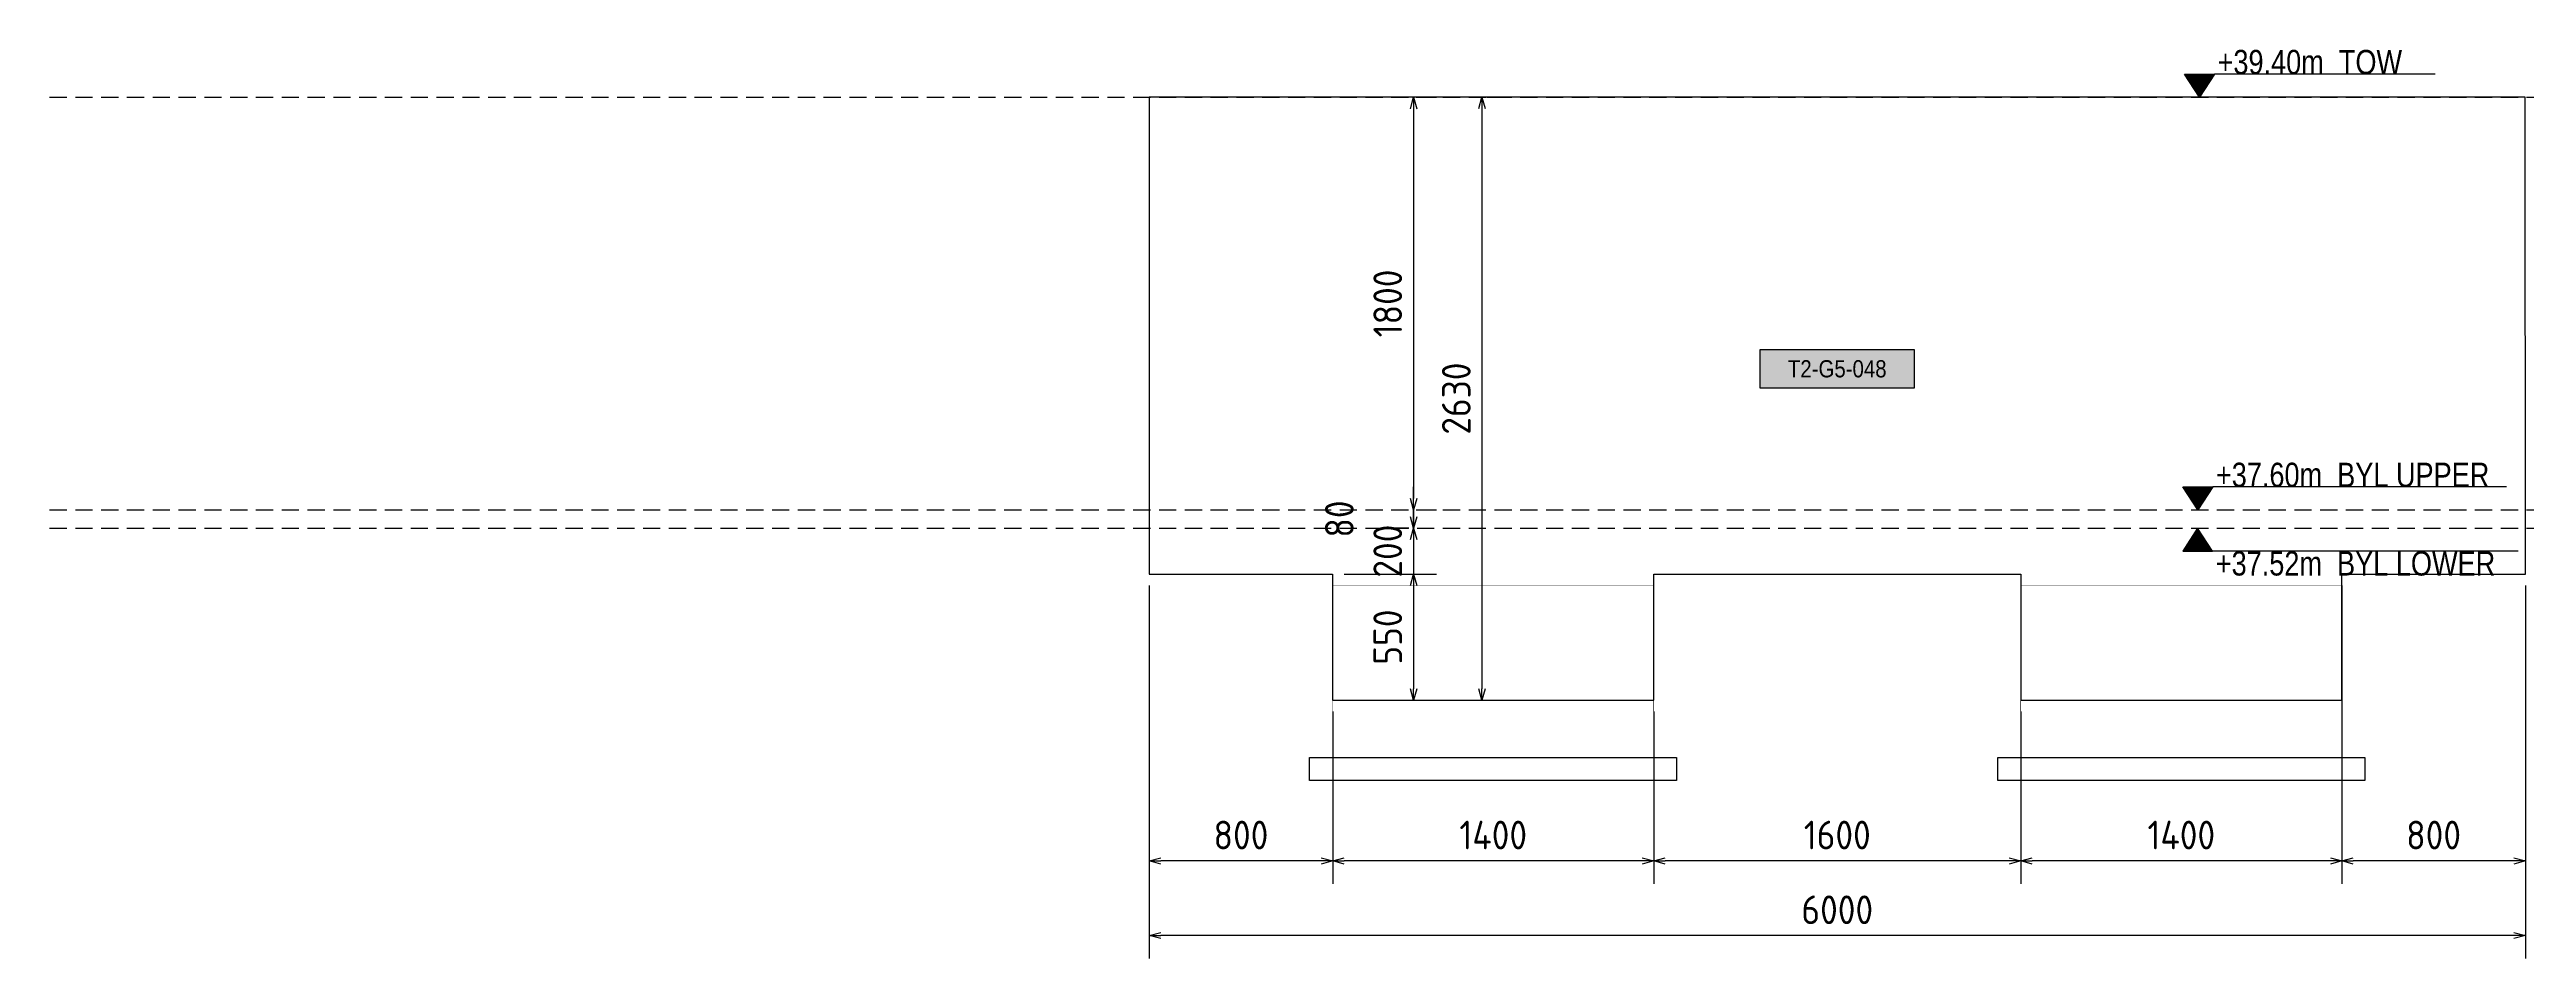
# Model space of a CAD drawing. Header units: centimetres. Extents: x -6122352 to 4157695, y -1694241 to 1947892.
# Drawn here: x 3388436 to 3399236, y 722987 to 726950 of the extents above; entities that cross this region are included whole.
import ezdxf
from ezdxf.enums import TextEntityAlignment as Align

# ---------------------------------------------------------------- set-up
doc = ezdxf.new("R2010")
doc.units = ezdxf.units.CM
doc.header["$MEASUREMENT"] = 0
doc.header["$PDMODE"] = 66
doc.header["$PDSIZE"] = 100
doc.linetypes.add('DASHED2', pattern=[0.375, 0.25, -0.125])
doc.linetypes.add('HIDDEN', pattern=[0.375, 0.25, -0.125])
for name, color, linetype in [('00-MI-DIM', 7, 'Continuous'), ('@MI-TYPE-02', 6, 'Continuous'), ('JML-Dimension', 1, 'Continuous'), ('PANEL-TAGS', 7, 'Continuous'), ('SECTION', 130, 'Continuous')]:
    doc.layers.add(name, color=color, linetype=linetype)
doc.styles.add('PANELTAG_STYLE', font='arial.ttf')
doc.styles.add('Schueco-BEMSTIL', font='isocpeur.ttf', dxfattribs={"width": 0.9})
doc.styles.add('txt-Pisa-std', font='arial.ttf', dxfattribs={"width": 0.8})
doc.dimstyles.new('MI- JWC-TXT-2.5 MM', dxfattribs={"dimscale": 1.5, "dimtxt": 2.5, "dimasz": 1, "dimexe": 2, "dimexo": 1, "dimgap": 1, "dimtad": 1, "dimdec": 0, "dimdsep": 46, "dimtxsty": 'Schueco-BEMSTIL', "dimblk": 'OPEN30', "dimcen": 0, "dimdle": 2, "dimclrd": 140, "dimclre": 8, "dimclrt": 40, "dimadec": 0, "dimazin": 2, "dimtfac": 1, "dimtdec": 0, "dimtix": 1, "dimtmove": 2, "dimatfit": 3, "dimldrblk": 'OPEN', "dimfxl": 2, "dimlwd": -1, "dimlwe": -1, "dimarcsym": 0})

# ---------------------------------------------------------------- blocks, each defined once
blk = doc.blocks.new('T2-ELE FT')
at = {"color": 12, "linetype": 'HIDDEN', "ltscale": 5, "const_width": 2}
blk.add_lwpolyline([(30306558, 1676366), (30306558, 1676866), (30307958, 1676866), (30307958, 1676366)], dxfattribs=at)
at = {"color": 12, "ltscale": 20, "const_width": 2}
blk.add_lwpolyline([(30306558, 1676366), (30307958, 1676366), (30307958, 1676116), (30306558, 1676116)], close=True, dxfattribs=at)
at = {"color": 8, "ltscale": 20}
blk.add_lwpolyline([(30306458, 1676116), (30308058, 1676116), (30308058, 1676016), (30306458, 1676016)], close=True, dxfattribs=at)
blk = doc.blocks.new('_Open30')
at = {"color": 0, "linetype": 'ByBlock', "lineweight": -2}
for p, q in [((-1, 0.27), (0, 0)), ((0, 0), (-1, -0.27)), ((0, 0), (-1, 0))]:
    blk.add_line(p, q, dxfattribs=at)
blk = doc.blocks.new('*D2379')
at = {"layer": '00-MI-DIM', "color": 8, "transparency": 16777216}
for p, q in [((3398431, 724613), (3398431, 723312)), ((3399231, 724613), (3399231, 723312))]:
    blk.add_line(p, q, dxfattribs=at)
at = {"layer": '00-MI-DIM', "color": 140, "transparency": 16777216}
blk.add_line((3399181, 723412), (3398481, 723412), dxfattribs=at)
at = {"layer": 'Defpoints', "color": 0, "transparency": 16777216}
for p in [(3398431, 724663), (3399231, 724663), (3398431, 723412)]:
    blk.add_point(p, dxfattribs=at)
at = {"layer": '00-MI-DIM', "color": 140, "transparency": 16777216, "xscale": 50, "yscale": 50, "zscale": 50, "rotation": 180}
blk.add_blockref('_Open30', (3398431, 723412), dxfattribs=at)
at = {"layer": '00-MI-DIM', "color": 140, "transparency": 16777216, "xscale": 50, "yscale": 50, "zscale": 50}
blk.add_blockref('_Open30', (3399231, 723412), dxfattribs=at)
at = {"layer": '00-MI-DIM', "color": 40, "transparency": 16777216, "insert": (3398831, 723525), "char_height": 125, "attachment_point": 5, "style": 'Schueco-BEMSTIL'}
blk.add_mtext('800', dxfattribs=at)
blk = doc.blocks.new('_Open')
at = {"color": 0, "linetype": 'ByBlock', "lineweight": -2}
for p, q in [((-1, 0.2), (0, 0)), ((-1, -0.2), (0, 0)), ((0, 0), (-1, 0))]:
    blk.add_line(p, q, dxfattribs=at)
blk = doc.blocks.new('*D2380')
at = {"layer": '00-MI-DIM', "color": 8, "transparency": 16777216}
for p, q in [((3398431, 724613), (3398431, 723312)), ((3397031, 724063), (3397031, 723312))]:
    blk.add_line(p, q, dxfattribs=at)
at = {"layer": '00-MI-DIM', "color": 140, "transparency": 16777216}
blk.add_line((3398381, 723412), (3397081, 723412), dxfattribs=at)
at = {"layer": 'Defpoints', "color": 0, "transparency": 16777216}
for p in [(3398431, 724663), (3397031, 724113), (3397031, 723412)]:
    blk.add_point(p, dxfattribs=at)
at = {"layer": '00-MI-DIM', "color": 140, "transparency": 16777216, "xscale": 50, "yscale": 50, "zscale": 50, "rotation": 180}
blk.add_blockref('_Open30', (3397031, 723412), dxfattribs=at)
at = {"layer": '00-MI-DIM', "color": 140, "transparency": 16777216, "xscale": 50, "yscale": 50, "zscale": 50}
blk.add_blockref('_Open30', (3398431, 723412), dxfattribs=at)
at = {"layer": '00-MI-DIM', "color": 40, "transparency": 16777216, "insert": (3397731, 723525), "char_height": 125, "attachment_point": 5, "style": 'Schueco-BEMSTIL'}
blk.add_mtext('1400', dxfattribs=at)
blk = doc.blocks.new('*D2381')
at = {"layer": '00-MI-DIM', "color": 8, "transparency": 16777216}
for p, q in [((3395431, 724063), (3395431, 723312)), ((3397031, 724063), (3397031, 723312))]:
    blk.add_line(p, q, dxfattribs=at)
at = {"layer": '00-MI-DIM', "color": 140, "transparency": 16777216}
blk.add_line((3396981, 723412), (3395481, 723412), dxfattribs=at)
at = {"layer": 'Defpoints', "color": 0, "transparency": 16777216}
for p in [(3395431, 724113), (3397031, 724113), (3395431, 723412)]:
    blk.add_point(p, dxfattribs=at)
at = {"layer": '00-MI-DIM', "color": 140, "transparency": 16777216, "xscale": 50, "yscale": 50, "zscale": 50, "rotation": 180}
blk.add_blockref('_Open30', (3395431, 723412), dxfattribs=at)
at = {"layer": '00-MI-DIM', "color": 140, "transparency": 16777216, "xscale": 50, "yscale": 50, "zscale": 50}
blk.add_blockref('_Open30', (3397031, 723412), dxfattribs=at)
at = {"layer": '00-MI-DIM', "color": 40, "transparency": 16777216, "insert": (3396231, 723525), "char_height": 125, "attachment_point": 5, "style": 'Schueco-BEMSTIL'}
blk.add_mtext('1600', dxfattribs=at)
blk = doc.blocks.new('*D2382')
at = {"layer": '00-MI-DIM', "color": 8, "transparency": 16777216}
for p, q in [((3394031, 724063), (3394031, 723312)), ((3395431, 724063), (3395431, 723312))]:
    blk.add_line(p, q, dxfattribs=at)
at = {"layer": '00-MI-DIM', "color": 140, "transparency": 16777216}
blk.add_line((3395381, 723412), (3394081, 723412), dxfattribs=at)
at = {"layer": 'Defpoints', "color": 0, "transparency": 16777216}
for p in [(3394031, 724113), (3395431, 724113), (3394031, 723412)]:
    blk.add_point(p, dxfattribs=at)
at = {"layer": '00-MI-DIM', "color": 140, "transparency": 16777216, "xscale": 50, "yscale": 50, "zscale": 50, "rotation": 180}
blk.add_blockref('_Open30', (3394031, 723412), dxfattribs=at)
at = {"layer": '00-MI-DIM', "color": 140, "transparency": 16777216, "xscale": 50, "yscale": 50, "zscale": 50}
blk.add_blockref('_Open30', (3395431, 723412), dxfattribs=at)
at = {"layer": '00-MI-DIM', "color": 40, "transparency": 16777216, "insert": (3394731, 723525), "char_height": 125, "attachment_point": 5, "style": 'Schueco-BEMSTIL'}
blk.add_mtext('1400', dxfattribs=at)
blk = doc.blocks.new('*D2383')
at = {"layer": '00-MI-DIM', "color": 8, "transparency": 16777216}
for p, q in [((3393231, 724613), (3393231, 723312)), ((3394031, 724063), (3394031, 723312))]:
    blk.add_line(p, q, dxfattribs=at)
at = {"layer": '00-MI-DIM', "color": 140, "transparency": 16777216}
blk.add_line((3393981, 723412), (3393281, 723412), dxfattribs=at)
at = {"layer": 'Defpoints', "color": 0, "transparency": 16777216}
for p in [(3393231, 724663), (3394031, 724113), (3393231, 723412)]:
    blk.add_point(p, dxfattribs=at)
at = {"layer": '00-MI-DIM', "color": 140, "transparency": 16777216, "xscale": 50, "yscale": 50, "zscale": 50, "rotation": 180}
blk.add_blockref('_Open30', (3393231, 723412), dxfattribs=at)
at = {"layer": '00-MI-DIM', "color": 140, "transparency": 16777216, "xscale": 50, "yscale": 50, "zscale": 50}
blk.add_blockref('_Open30', (3394031, 723412), dxfattribs=at)
at = {"layer": '00-MI-DIM', "color": 40, "transparency": 16777216, "insert": (3393631, 723525), "char_height": 125, "attachment_point": 5, "style": 'Schueco-BEMSTIL'}
blk.add_mtext('800', dxfattribs=at)
blk = doc.blocks.new('*D2397')
at = {"layer": '00-MI-DIM', "color": 8, "transparency": 16777216}
for p, q in [((3393231, 724613), (3393231, 722987)), ((3399231, 724613), (3399231, 722987))]:
    blk.add_line(p, q, dxfattribs=at)
at = {"layer": '00-MI-DIM', "color": 140, "transparency": 16777216}
blk.add_line((3399181, 723087), (3393281, 723087), dxfattribs=at)
at = {"layer": 'Defpoints', "color": 0, "transparency": 16777216}
for p in [(3393231, 724663), (3399231, 724663), (3393231, 723087)]:
    blk.add_point(p, dxfattribs=at)
at = {"layer": '00-MI-DIM', "color": 140, "transparency": 16777216, "xscale": 50, "yscale": 50, "zscale": 50, "rotation": 180}
blk.add_blockref('_Open30', (3393231, 723087), dxfattribs=at)
at = {"layer": '00-MI-DIM', "color": 140, "transparency": 16777216, "xscale": 50, "yscale": 50, "zscale": 50}
blk.add_blockref('_Open30', (3399231, 723087), dxfattribs=at)
at = {"layer": '00-MI-DIM', "color": 40, "transparency": 16777216, "insert": (3396231, 723199), "char_height": 125, "attachment_point": 5, "style": 'Schueco-BEMSTIL'}
blk.add_mtext('6000', dxfattribs=at)
blk = doc.blocks.new('*U1106')
at = {"layer": 'JML-Dimension'}
h = blk.add_hatch(color=10, dxfattribs=at)
h.dxf.hatch_style = 1
h.paths.add_polyline_path([(0, 0), (-1.54, 2.37), (1.54, 2.37)])
blk.add_line((24.31, 2.37), (1.54, 2.37), dxfattribs=at)
blk.add_lwpolyline([(0, 0), (-1.54, 2.37), (1.54, 2.37), (0, 0)], dxfattribs=at)
at = {"color": 5, "style": 'txt-Pisa-std', "width": 0.8}
blk.add_attdef('+0.0', text='', height=2.5, dxfattribs=at).set_placement((1.87, 2.37), align=Align.BOTTOM_LEFT)
blk = doc.blocks.new('*U1108')
at = {"layer": 'JML-Dimension'}
h = blk.add_hatch(color=10, dxfattribs=at)
h.dxf.hatch_style = 1
h.paths.add_polyline_path([(0, 0), (-1.54, 2.37), (1.54, 2.37)])
blk.add_line((31.81, 2.37), (1.54, 2.37), dxfattribs=at)
blk.add_lwpolyline([(0, 0), (-1.54, 2.37), (1.54, 2.37), (0, 0)], dxfattribs=at)
at = {"color": 5, "style": 'txt-Pisa-std', "width": 0.8}
blk.add_attdef('+0.0', text='', height=2.5, dxfattribs=at).set_placement((1.87, 2.37), align=Align.BOTTOM_LEFT)
blk = doc.blocks.new('*U1107')
at = {"layer": 'JML-Dimension'}
h = blk.add_hatch(color=10, dxfattribs=at)
h.dxf.hatch_style = 1
h.paths.add_polyline_path([(0, 0), (-1.54, 2.37), (1.54, 2.37)])
blk.add_line((33.03, 2.37), (1.54, 2.37), dxfattribs=at)
blk.add_lwpolyline([(0, 0), (-1.54, 2.37), (1.54, 2.37), (0, 0)], dxfattribs=at)
at = {"color": 5, "style": 'txt-Pisa-std', "width": 0.8}
blk.add_attdef('+0.0', text='', height=2.5, dxfattribs=at).set_placement((1.87, 2.37), align=Align.BOTTOM_LEFT)
blk = doc.blocks.new('*D2489')
at = {"layer": '00-MI-DIM', "color": 140, "transparency": 16777216}
blk.add_line((3394384, 726692), (3394384, 724993), dxfattribs=at)
at = {"layer": '00-MI-DIM', "color": 8, "transparency": 16777216}
for p, q in [((3394395, 726742), (3394484, 726742)), ((3394395, 724943), (3394484, 724943))]:
    blk.add_line(p, q, dxfattribs=at)
at = {"layer": 'Defpoints', "color": 0, "transparency": 16777216}
for p in [(3394345, 726742), (3394345, 724943), (3394384, 724943)]:
    blk.add_point(p, dxfattribs=at)
at = {"layer": '00-MI-DIM', "color": 140, "transparency": 16777216, "xscale": 50, "yscale": 50, "zscale": 50}
for p, rotation in [((3394384, 726742), 90), ((3394384, 724943), 270)]:
    blk.add_blockref('_Open30', p, dxfattribs=dict(at, rotation=rotation))
at = {"layer": '00-MI-DIM', "color": 40, "transparency": 16777216, "insert": (3394271, 725843), "char_height": 125, "attachment_point": 5, "rotation": 90, "style": 'Schueco-BEMSTIL'}
blk.add_mtext('1800', dxfattribs=at)
blk = doc.blocks.new('*D2490')
at = {"layer": '00-MI-DIM', "color": 140, "transparency": 16777216}
for p, q in [((3394384, 724993), (3394384, 725043)), ((3394384, 724943), (3394384, 724863)), ((3394384, 724813), (3394384, 724763))]:
    blk.add_line(p, q, dxfattribs=at)
at = {"layer": '00-MI-DIM', "color": 8, "transparency": 16777216}
for p, q in [((3394363, 724863), (3394284, 724863)), ((3394395, 724943), (3394484, 724943))]:
    blk.add_line(p, q, dxfattribs=at)
at = {"layer": 'Defpoints', "color": 0, "transparency": 16777216}
for p in [(3394345, 724943), (3394384, 724863), (3394413, 724863)]:
    blk.add_point(p, dxfattribs=at)
at = {"layer": '00-MI-DIM', "color": 140, "transparency": 16777216, "xscale": 50, "yscale": 50, "zscale": 50}
for p, rotation in [((3394384, 724943), 270), ((3394384, 724863), 90)]:
    blk.add_blockref('_Open30', p, dxfattribs=dict(at, rotation=rotation))
at = {"layer": '00-MI-DIM', "color": 40, "transparency": 16777216, "insert": (3394060, 724903), "char_height": 125, "attachment_point": 5, "rotation": 90, "style": 'Schueco-BEMSTIL'}
blk.add_mtext('80', dxfattribs=at)
blk = doc.blocks.new('*D2491')
at = {"layer": '00-MI-DIM', "color": 8, "transparency": 16777216}
for p, q in [((3394363, 724863), (3394284, 724863)), ((3394081, 724663), (3394484, 724663))]:
    blk.add_line(p, q, dxfattribs=at)
at = {"layer": '00-MI-DIM', "color": 140, "transparency": 16777216}
for p, q in [((3394384, 724913), (3394384, 724963)), ((3394384, 724863), (3394384, 724663)), ((3394384, 724613), (3394384, 724563))]:
    blk.add_line(p, q, dxfattribs=at)
at = {"layer": 'Defpoints', "color": 0, "transparency": 16777216}
for p in [(3394413, 724863), (3394031, 724663), (3394384, 724663)]:
    blk.add_point(p, dxfattribs=at)
at = {"layer": '00-MI-DIM', "color": 140, "transparency": 16777216, "xscale": 50, "yscale": 50, "zscale": 50}
for p, rotation in [((3394384, 724863), 270), ((3394384, 724663), 90)]:
    blk.add_blockref('_Open30', p, dxfattribs=dict(at, rotation=rotation))
at = {"layer": '00-MI-DIM', "color": 40, "transparency": 16777216, "insert": (3394271, 724763), "char_height": 125, "attachment_point": 5, "rotation": 90, "style": 'Schueco-BEMSTIL'}
blk.add_mtext('200', dxfattribs=at)
blk = doc.blocks.new('*D2492')
at = {"layer": '00-MI-DIM', "color": 8, "transparency": 16777216}
for p, q in [((3394081, 724663), (3394484, 724663)), ((3394434, 724113), (3394484, 724113))]:
    blk.add_line(p, q, dxfattribs=at)
at = {"layer": '00-MI-DIM', "color": 140, "transparency": 16777216}
blk.add_line((3394384, 724613), (3394384, 724163), dxfattribs=at)
at = {"layer": 'Defpoints', "color": 0, "transparency": 16777216}
for p in [(3394031, 724663), (3394384, 724113), (3394384, 724113)]:
    blk.add_point(p, dxfattribs=at)
at = {"layer": '00-MI-DIM', "color": 140, "transparency": 16777216, "xscale": 50, "yscale": 50, "zscale": 50}
for p, rotation in [((3394384, 724663), 90), ((3394384, 724113), 270)]:
    blk.add_blockref('_Open30', p, dxfattribs=dict(at, rotation=rotation))
at = {"layer": '00-MI-DIM', "color": 40, "transparency": 16777216, "insert": (3394271, 724388), "char_height": 125, "attachment_point": 5, "rotation": 90, "style": 'Schueco-BEMSTIL'}
blk.add_mtext('550', dxfattribs=at)
blk = doc.blocks.new('*D2493')
at = {"layer": '00-MI-DIM', "color": 140, "transparency": 16777216}
blk.add_line((3394682, 726693), (3394682, 724163), dxfattribs=at)
at = {"layer": '00-MI-DIM', "color": 8, "transparency": 16777216}
for p, q in [((3394703, 726743), (3394782, 726743)), ((3394703, 724113), (3394782, 724113))]:
    blk.add_line(p, q, dxfattribs=at)
at = {"layer": 'Defpoints', "color": 0, "transparency": 16777216}
for p in [(3394653, 726743), (3394653, 724113), (3394682, 724113)]:
    blk.add_point(p, dxfattribs=at)
at = {"layer": '00-MI-DIM', "color": 140, "transparency": 16777216, "xscale": 50, "yscale": 50, "zscale": 50}
for p, rotation in [((3394682, 726743), 90), ((3394682, 724113), 270)]:
    blk.add_blockref('_Open30', p, dxfattribs=dict(at, rotation=rotation))
at = {"layer": '00-MI-DIM', "color": 40, "transparency": 16777216, "insert": (3394570, 725428), "char_height": 125, "attachment_point": 5, "rotation": 90, "style": 'Schueco-BEMSTIL'}
blk.add_mtext('2630', dxfattribs=at)
blk = doc.blocks.new('PANELTAG')
at = {"layer": 'PANEL-TAGS', "color": 1}
blk.add_lwpolyline([(-13.5, -3.3), (13.5, -3.3), (13.5, 3.3), (-13.5, 3.3)], close=True, dxfattribs=at)
at = {"layer": 'PANEL-TAGS', "color": 40, "true_color": 0xffd700}
blk.add_solid([(-13.5, -3.3), (13.5, -3.3), (-13.5, 3.3), (13.5, 3.3)], dxfattribs=at)
at = {"layer": 'PANEL-TAGS', "color": 5, "style": 'PANELTAG_STYLE', "width": 0.85}
blk.add_attdef('TAGNO', text='', height=3, dxfattribs=at).set_placement((0, 0), align=Align.MIDDLE)

msp = doc.modelspace()

# ---------------------------------------------------------------- linework, layer by layer
at = {"layer": '@MI-TYPE-02', "color": 160, "linetype": 'DASHED2', "ltscale": 300}
for points in [[(3388436.46753, 726742.53586), (3420737.45345, 726742.53586)], [(3388436.46753, 724942.53586), (3420737.45345, 724942.53586)], [(3388436.46753, 724862.53586), (3420737.45345, 724862.53586)]]:
    msp.add_lwpolyline(points, dxfattribs=at)
at = {"layer": '@MI-TYPE-02', "color": 30}
msp.add_lwpolyline([(3399230.49711, 726742.53586), (3393230.71362, 726742.49116), (3393230.71362, 724662.54596), (3394030.67611, 724662.54596), (3394030.67611, 724112.54596), (3395430.67611, 724112.54596), (3395430.67611, 724662.54596), (3397030.96362, 724662.54596), (3397030.96362, 724112.54596), (3398430.96362, 724112.54596), (3398430.96362, 724662.54596), (3399231.2096, 724662.59066), (3399230.49711, 726742.53586)], dxfattribs=at)

# ---------------------------------------------------------------- block references
at = {"color": 2}
for p in [(-26912527.48546, -952253.3278), (-26909527.19794, -952253.3278)]:
    msp.add_blockref('T2-ELE FT', p, dxfattribs=at)
at = {"layer": 'PANEL-TAGS', "color": 30}
ref = msp.add_blockref('PANELTAG', (3396230.79357, 725558.07168), dxfattribs=dict(at, xscale=25, yscale=25, zscale=25))
ref.add_attrib('TAGNO', 'T2-G5-048', dxfattribs={"color": 5, "height": 75, "style": 'PANELTAG_STYLE', "width": 0.85}).set_placement((3396230.79357, 725558.07168), align=Align.MIDDLE_CENTER)
at = {"layer": 'SECTION', "color": 6}
ref = msp.add_blockref('*U1106', (3397809.96407, 726742.53586), dxfattribs=dict(at, xscale=42.30147098076819, yscale=42.30147098076819, zscale=42.30147098076819))
ref.add_attrib('+0.0', '+39.40m  TOW', (3397889.09272, 726842.79292), dxfattribs={"layer": 'JML-Dimension', "color": 5, "height": 105.7536775, "style": 'txt-Pisa-std', "width": 0.8})
ref = msp.add_blockref('*U1108', (3397802.67058, 724942.53586), dxfattribs=dict(at, xscale=42.30147098076819, yscale=42.30147098076819, zscale=42.30147098076819))
ref.add_attrib('+0.0', '+37.60m  BYL UPPER', (3397881.79923, 725042.79292), dxfattribs={"layer": 'JML-Dimension', "color": 5, "height": 105.7536775, "style": 'txt-Pisa-std', "width": 0.8})
ref = msp.add_blockref('*U1107', (3397802.13057, 724862.53586), dxfattribs=dict(at, xscale=-42.30147098076819, yscale=42.30147098076819, zscale=42.30147098076819, rotation=180))
ref.add_attrib('+0.0', '+37.52m  BYL LOWER', (3397881.25922, 724656.52512), dxfattribs={"layer": 'JML-Dimension', "color": 5, "height": 105.7536775, "style": 'txt-Pisa-std', "width": 0.8})

# ---------------------------------------------------------------- dimensions: what is measured, and where the dimension line sits
at = {"layer": '00-MI-DIM', "color": 30}
for base, p1, p2, angle, picture, middle in [((3394383.64467, 724942.53586), (3394344.97855, 726742.49946), (3394344.97855, 724942.53586), 90, '*D2489', (3394271.14467, 725842.51766)), ((3394682.30679, 724112.54596), (3394652.93843, 726742.53586), (3394652.93843, 724112.54596), 90, '*D2493', (3394569.80679, 725427.54091)), ((3394383.64467, 724662.54596), (3394413.20451, 724862.53586), (3394030.67611, 724662.54596), 90, '*D2491', (3394271.14467, 724762.54091)), ((3393230.71362, 723086.79282), (3399231.2096, 724662.59066), (3393230.71362, 724662.54596), 180, '*D2397', (3396230.96161, 723199.29282)), ((3393230.71362, 723412.16662), (3394030.67611, 724112.54596), (3393230.71362, 724662.54596), 180, '*D2383', (3393630.69487, 723524.66662)), ((3394383.64467, 724112.54596), (3394030.67611, 724662.54596), (3394383.64467, 724112.54596), 90, '*D2492', (3394271.14467, 724387.54596)), ((3397030.96362, 723412.16662), (3398430.96362, 724662.54596), (3397030.96362, 724112.54596), 180, '*D2380', (3397730.96362, 723524.66662)), ((3398430.96362, 723412.16662), (3399231.2096, 724662.59066), (3398430.96362, 724662.54596), 180, '*D2379', (3398831.08661, 723524.66662)), ((3394030.67611, 723412.16662), (3395430.67611, 724112.54596), (3394030.67611, 724112.54596), 180, '*D2382', (3394730.67611, 723524.66662)), ((3395430.67611, 723412.16662), (3397030.96362, 724112.54596), (3395430.67611, 724112.54596), 180, '*D2381', (3396230.81987, 723524.66662))]:
    dim = msp.add_linear_dim(base=base, p1=p1, p2=p2, angle=angle, dimstyle='MI- JWC-TXT-2.5 MM', dxfattribs=at)
    dim.commit()
    dim.dimension.update_dxf_attribs({"geometry": picture, "text_midpoint": middle})
dim = msp.add_linear_dim(base=(3394383.64467, 724862.53586), p1=(3394344.97855, 724942.53586), p2=(3394413.20451, 724862.53586), angle=90, dimstyle='MI- JWC-TXT-2.5 MM', dxfattribs=at)
dim.commit()
dim.dimension.update_dxf_attribs({"geometry": '*D2490', "text_midpoint": (3394060.3294, 724902.53586), "dimtype": 160})

doc.saveas('drawing.dxf')
